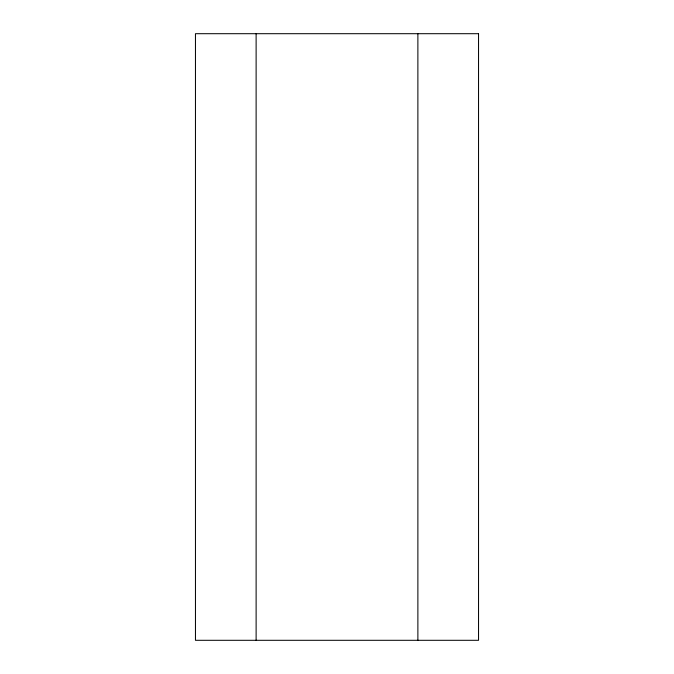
<?xml version="1.0" encoding="UTF-8"?>
<svg xmlns="http://www.w3.org/2000/svg" width="674" height="674" viewBox="0 0 674 674"><rect width="100%" height="100%" fill="white"/><g stroke="black" fill="none" stroke-linecap="round" stroke-linejoin="round"><path stroke-width="1.01" d="M417.88 33.7L417.88 640.3M256.12 33.7L256.12 640.3M478.54 33.7L195.46 33.7L195.46 640.3L478.54 640.3L478.54 33.7"/></g></svg>
